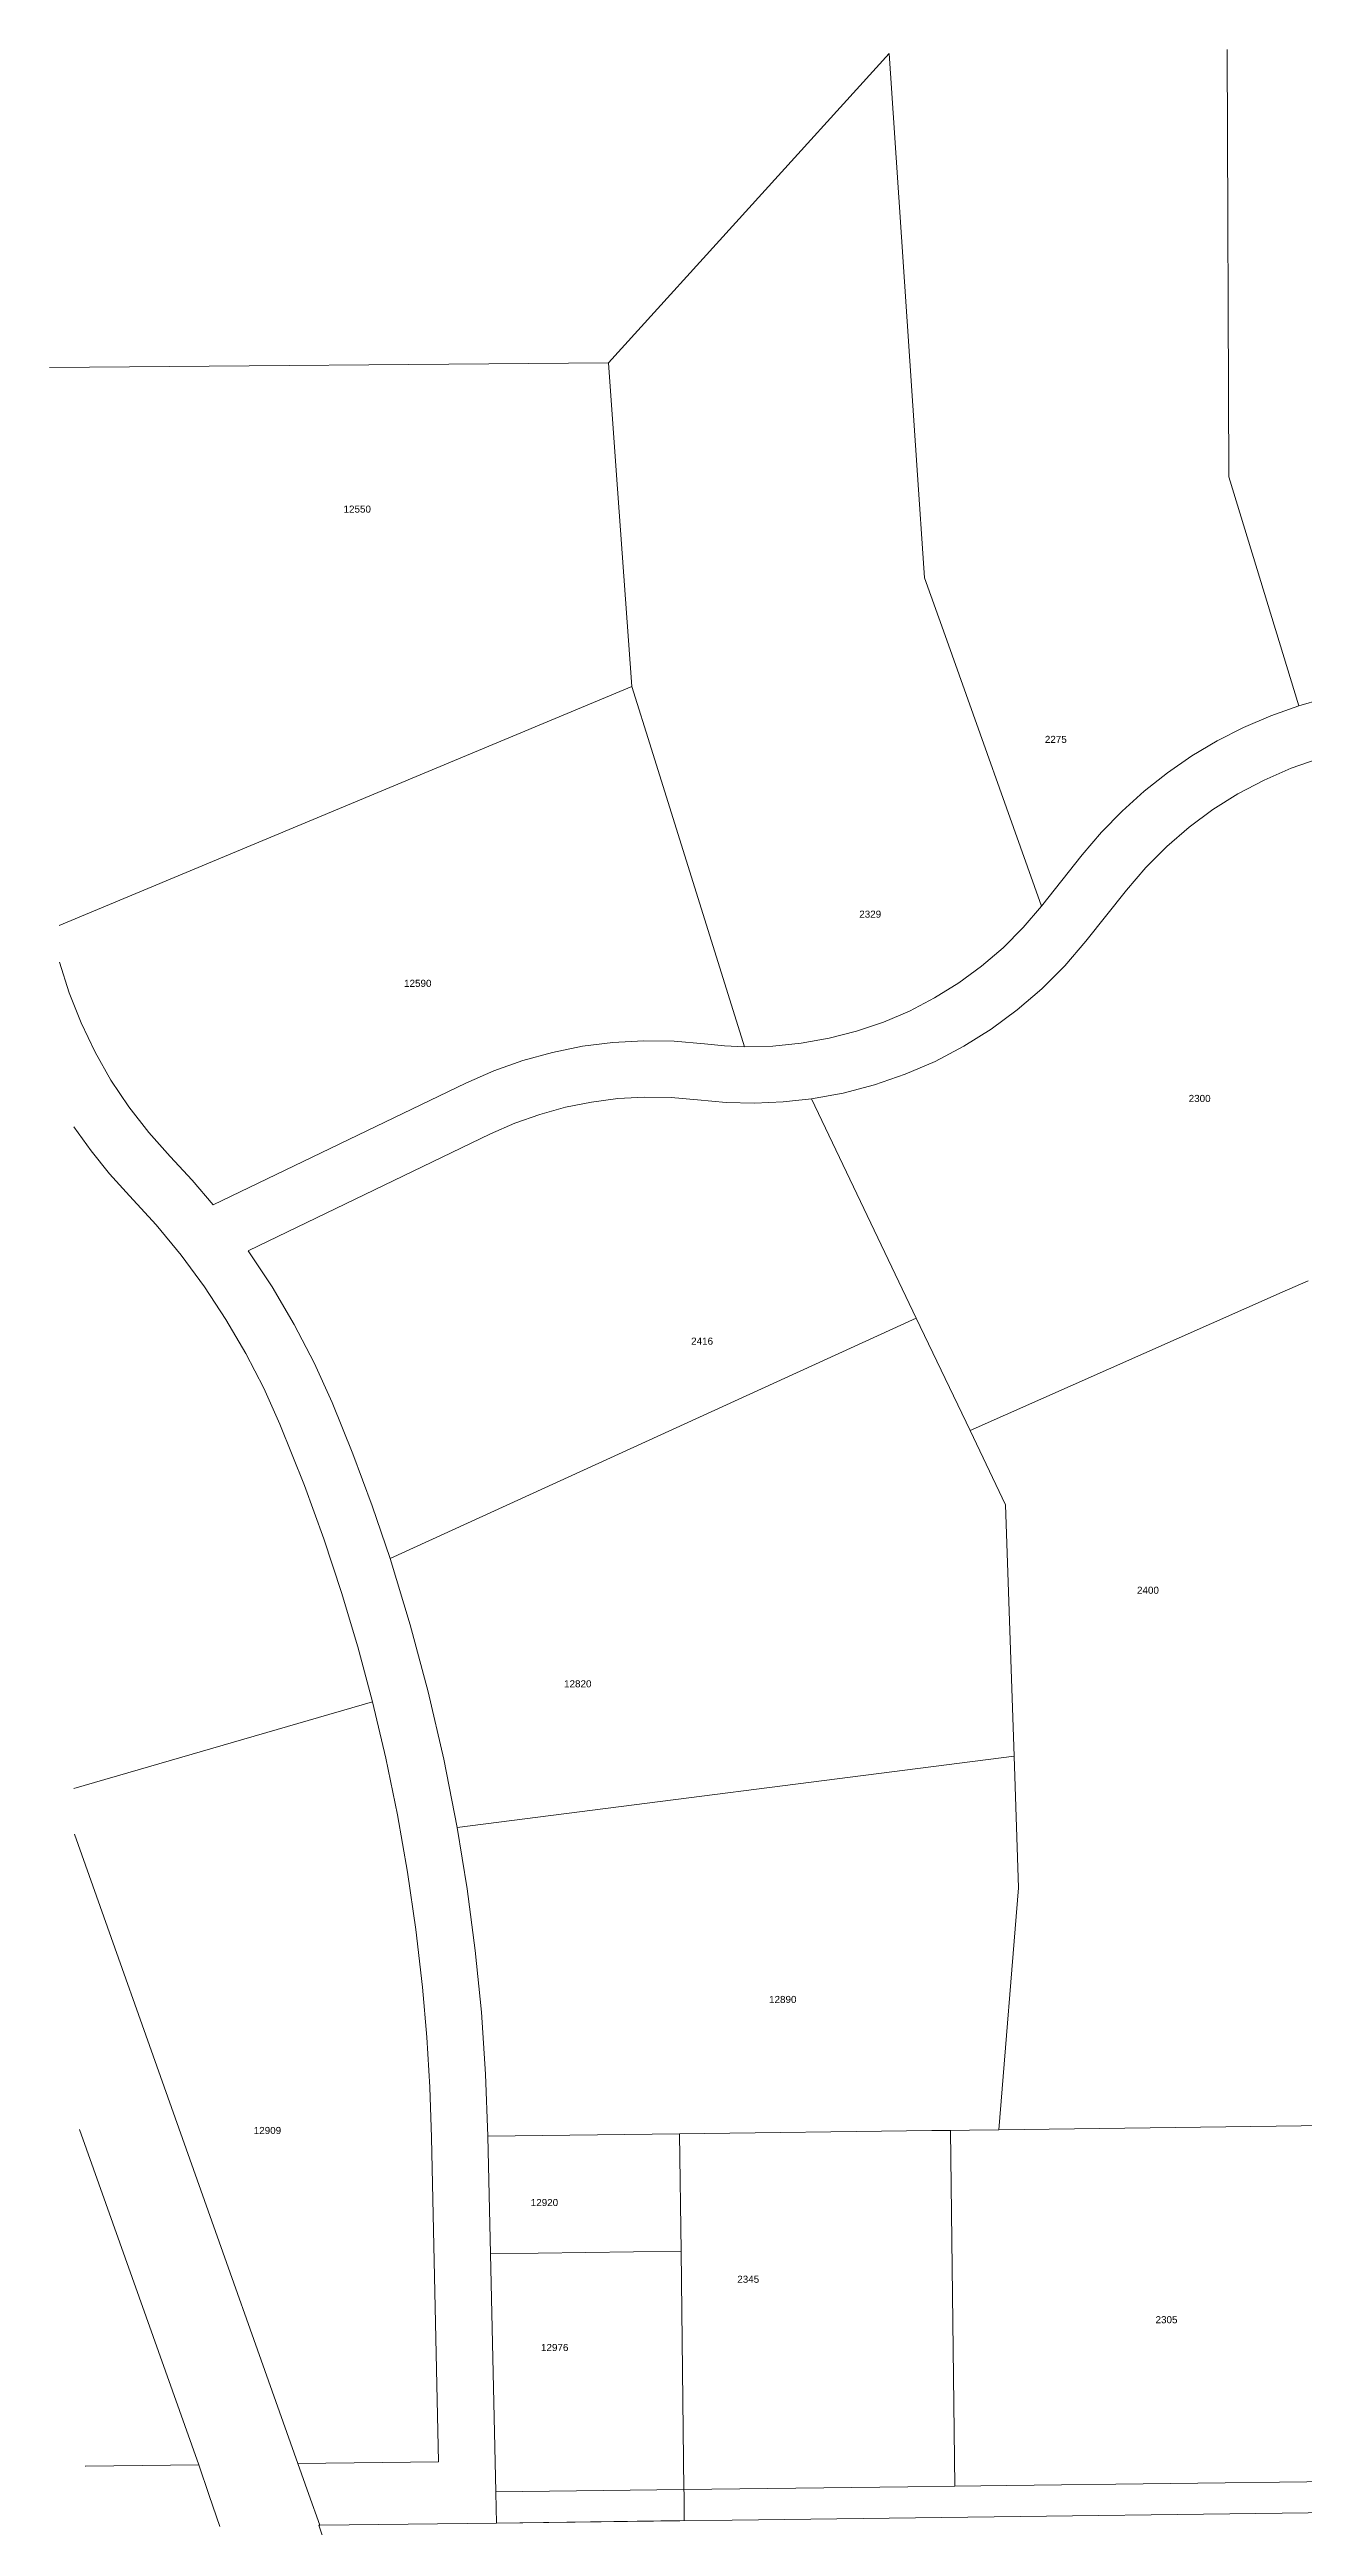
# Model space of a CAD drawing. Header units: feet. Extents: x 865220 to 2866543, y -2240498 to 973965.
# Drawn here: x 2854263 to 2855595, y 971285 to 973916 of the extents above; entities that cross this region are included whole.
import ezdxf
from ezdxf.enums import TextEntityAlignment as Align

# ---------------------------------------------------------------- set-up
doc = ezdxf.new("R2010")
doc.units = ezdxf.units.FT
doc.header["$LTSCALE"] = 0.015
doc.header["$MEASUREMENT"] = 0
doc.layers.add('Dakota County Addresses', color=7, linetype='Continuous')
doc.layers.add('Dakota County Parcels', color=7, linetype='Continuous')
doc.styles.add('Dimensions 100', font='arial.ttf')

# ---------------------------------------------------------------- blocks, each defined once
blk = doc.blocks.new('ACMAP_ANN_TEMPLATE_Dakota County Addresses')
at = {"layer": 'Dakota County Addresses', "style": 'Dimensions 100'}
blk.add_attdef('DakotaCountyAddress', text='', height=50, dxfattribs=at).set_placement((0, 0), align=Align.CENTER)

msp = doc.modelspace()

# ---------------------------------------------------------------- linework, layer by layer
at = {"layer": 'Dakota County Parcels', "lineweight": 5, "ltscale": 100}
for p, q in [((2855514.2, 973916.5), (2855515.9, 973462.6)), ((2854856.8, 973583.7), (2855155.2, 973912.2)), ((2854263, 973578.5), (2854856.8, 973583.7)), ((2855515.9, 973462.6), (2855590.3, 973219.1)), ((2854273.1, 972985.7), (2854881.6, 973239.8)), ((2855614.6, 973226.1), (2855590.3, 973219.1)), ((2855317, 973006.3), (2855360.2, 973060.7)), ((2855364, 972969), (2855407.2, 973023.4)), ((2854436.9, 972688.8), (2854705.3, 972818.2)), ((2855072.5, 972801.5), (2855183.8, 972568.5)), ((2854474, 972640.1), (2854731.3, 972764.2)), ((2854624.7, 972313.2), (2855183.8, 972568.5)), ((2855183.8, 972568.5), (2855241, 972449)), ((2855241, 972449), (2855278.7, 972370.1)), ((2855278.7, 972370.1), (2855287.7, 972103.2)), ((2854288.7, 972068.8), (2854606.2, 972160.9)), ((2854696.2, 972027.3), (2855287.7, 972103.2)), ((2855287.7, 972103.2), (2855292.4, 971963.3)), ((2854289.5, 972020.2), (2854526.9, 971351.5)), ((2855292.4, 971963.3), (2855271.7, 971706.1)), ((2854294.8, 971706.4), (2854421.5, 971350.2)), ((2854932.4, 971701.8), (2855200.3, 971705.2)), ((2855200.3, 971705.2), (2855220.3, 971705.4)), ((2855220.3, 971705.4), (2855240.3, 971705.7)), ((2855220.3, 971705.4), (2855224.9, 971327.3)), ((2855240.3, 971705.7), (2855271.7, 971706.1)), ((2855271.7, 971706.1), (2855619.6, 971710.5)), ((2854676.3, 971353.4), (2854668.8, 971698)), ((2854728.8, 971699.3), (2854932.4, 971701.8)), ((2854731.5, 971574.3), (2854728.8, 971699.3)), ((2854932.4, 971701.8), (2854933.9, 971576.9)), ((2854731.5, 971574.3), (2854933.9, 971576.9)), ((2854737, 971321.2), (2854731.5, 971574.3)), ((2854933.9, 971576.9), (2854937, 971323.7)), ((2854526.9, 971351.5), (2854676.3, 971353.4)), ((2854737, 971321.2), (2854937, 971323.7)), ((2854737, 971321.1), (2854737, 971321.2)), ((2854937, 971323.7), (2854937, 971323.7)), ((2854937, 971323.7), (2854937, 971323.7)), ((2854550.3, 971285.9), (2854550.3, 971285.8)), ((2854737.7, 971288.1), (2855628.3, 971299.4)), ((2854737.7, 971288.2), (2854937.4, 971291))]:
    msp.add_line(p, q, dxfattribs=at)
for points in [[(2855155.2, 973912.2), (2855184.6, 973474.8), (2855192.7, 973355.1)], [(2854856.8, 973583.7), (2854864.7, 973474), (2854881.6, 973239.8)], [(2855192.7, 973355.1), (2855214.5, 973293.8), (2855317, 973006.3)], [(2854881.6, 973239.8), (2854902.5, 973173), (2855001.5, 972856.9)], [(2855590.3, 973219.1), (2855560.6, 973208.6), (2855531.6, 973196.2), (2855503.6, 973181.9), (2855476.5, 973165.8), (2855450.6, 973148), (2855425.8, 973128.4), (2855402.5, 973107.3), (2855380.5, 973084.7), (2855360.2, 973060.7)], [(2855612, 973163), (2855582.3, 973152.7), (2855553.5, 973140.2), (2855525.6, 973125.5), (2855499, 973108.8), (2855473.7, 973090.1), (2855449.9, 973069.5), (2855427.6, 973047.3), (2855407.2, 973023.4)], [(2855001.5, 972856.9), (2855031.6, 972857.6), (2855061.6, 972860.6), (2855091.2, 972865.8), (2855120.4, 972873.3), (2855148.9, 972883), (2855176.6, 972894.8), (2855203.3, 972908.8), (2855228.9, 972924.7), (2855253.2, 972942.5), (2855276.1, 972962.1), (2855297.4, 972983.4), (2855317, 973006.3)], [(2855072.5, 972801.5), (2855106.3, 972807.7), (2855139.6, 972816.4), (2855172.2, 972827.7), (2855203.8, 972841.3), (2855234.3, 972857.3), (2855263.4, 972875.6), (2855291.2, 972896), (2855317.2, 972918.5), (2855341.6, 972942.8), (2855364, 972969)], [(2854273.7, 972946.8), (2854283.9, 972914.1), (2854296.5, 972882.2), (2854311.3, 972851.2), (2854328.2, 972821.4), (2854347.2, 972792.9), (2854368.3, 972765.8), (2854391.2, 972740.3)], [(2854958.9, 972859.9), (2854926.5, 972862.7), (2854893.9, 972863.2), (2854861.4, 972861.4), (2854829.1, 972857.3), (2854797.2, 972850.9), (2854765.8, 972842.2), (2854735.1, 972831.3), (2854705.3, 972818.2)], [(2854958.9, 972859.9), (2854980.2, 972857.8), (2855001.5, 972856.9)], [(2854951.5, 972800.3), (2854923.4, 972802.8), (2854895.1, 972803.3), (2854866.9, 972801.7), (2854838.8, 972798.1), (2854811.1, 972792.5), (2854783.9, 972785), (2854757.2, 972775.5), (2854731.3, 972764.2)], [(2854951.5, 972800.3), (2854981.7, 972797.6), (2855012, 972796.9), (2855042.3, 972798.2), (2855072.5, 972801.5)], [(2854288.8, 972771.9), (2854307.1, 972746.3), (2854326.8, 972721.9), (2854348, 972698.6)], [(2854436.9, 972688.8), (2854414.6, 972715), (2854391.2, 972740.3)], [(2854507.8, 972455.8), (2854490.7, 972493.9), (2854471.5, 972531), (2854450.4, 972567), (2854427.5, 972601.9), (2854402.7, 972635.5), (2854376.2, 972667.8), (2854348, 972698.6)], [(2854563.2, 972479), (2854544.2, 972521), (2854523, 972561.9), (2854499.5, 972601.7), (2854474, 972640.1)], [(2855241, 972449), (2855572.7, 972596.1), (2855600.1, 972608.3)], [(2854624.7, 972313.2), (2854605.7, 972369), (2854585.1, 972424.3), (2854563.2, 972479)], [(2854606.2, 972160.9), (2854590.6, 972219.1), (2854573.3, 972276.9), (2854554.3, 972334.1), (2854533.8, 972390.8), (2854507.8, 972455.8)], [(2854696.2, 972027.3), (2854682, 972099.7), (2854665.4, 972171.5), (2854646.3, 972242.7), (2854624.7, 972313.2)], [(2854668.8, 971698), (2854666.9, 971751.3), (2854663.7, 971804.5), (2854659.1, 971857.7), (2854652.1, 971918.9), (2854643.3, 971979.9), (2854632.7, 972040.6), (2854620.3, 972100.9), (2854606.2, 972160.9)], [(2854728.8, 971699.3), (2854726.3, 971765.2), (2854721.8, 971831), (2854715.2, 971896.7), (2854706.7, 971962.1), (2854696.2, 972027.3)], [(2854300.9, 971348.7), (2854301.2, 971348.7), (2854421.5, 971350.2)], [(2854421.5, 971350.2), (2854432.7, 971317.3), (2854443.8, 971284.6)], [(2854526.9, 971351.5), (2854538.6, 971318.6), (2854550.3, 971285.9)], [(2854737.7, 971288.2), (2854737, 971320.5), (2854737, 971321.1)], [(2854937, 971323.7), (2855174.9, 971326.7), (2855224.9, 971327.3)], [(2854937.4, 971291), (2854937.1, 971319.1), (2854937, 971323.7)], [(2855627.9, 971332.4), (2855279.9, 971328), (2855224.9, 971327.3)], [(2854549, 971285.8), (2854550.3, 971285.8), (2854737.7, 971288.1)], [(2854697.3, 970848.6), (2854629.9, 971047.3), (2854549, 971285.8), (2854549, 971285.9)]]:
    msp.add_lwpolyline(points, dxfattribs=at)

# ---------------------------------------------------------------- block references
at = {"layer": 'Dakota County Addresses', "lineweight": 5, "ltscale": 100, "xscale": 0.15, "yscale": 0.15, "zscale": 0.15}
for p, values in [((2854589.9, 973424.4), {'DakotaCountyAddress': '12550'}), ((2855332.1, 973179.7), {'DakotaCountyAddress': '2275'}), ((2855134.9, 972994), {'DakotaCountyAddress': '2329'}), ((2854654.2, 972920.5), {'DakotaCountyAddress': '12590'}), ((2855484.9, 972798.2), {'DakotaCountyAddress': '2300'}), ((2854956.3, 972540.3), {'DakotaCountyAddress': '2416'}), ((2855430, 972275.6), {'DakotaCountyAddress': '2400'}), ((2854824.2, 972176.2), {'DakotaCountyAddress': '12820'}), ((2855042, 971840.8), {'DakotaCountyAddress': '12890'}), ((2854494.5, 971701.6), {'DakotaCountyAddress': '12909'}), ((2854788.8, 971625), {'DakotaCountyAddress': '12920'}), ((2855005.3, 971543.5), {'DakotaCountyAddress': '2345'}), ((2855449.7, 971500.5), {'DakotaCountyAddress': '2305'}), ((2854799.7, 971471), {'DakotaCountyAddress': '12976'})]:
    msp.add_blockref('ACMAP_ANN_TEMPLATE_Dakota County Addresses', p, dxfattribs=at).add_auto_attribs(values)

doc.saveas('drawing.dxf')
